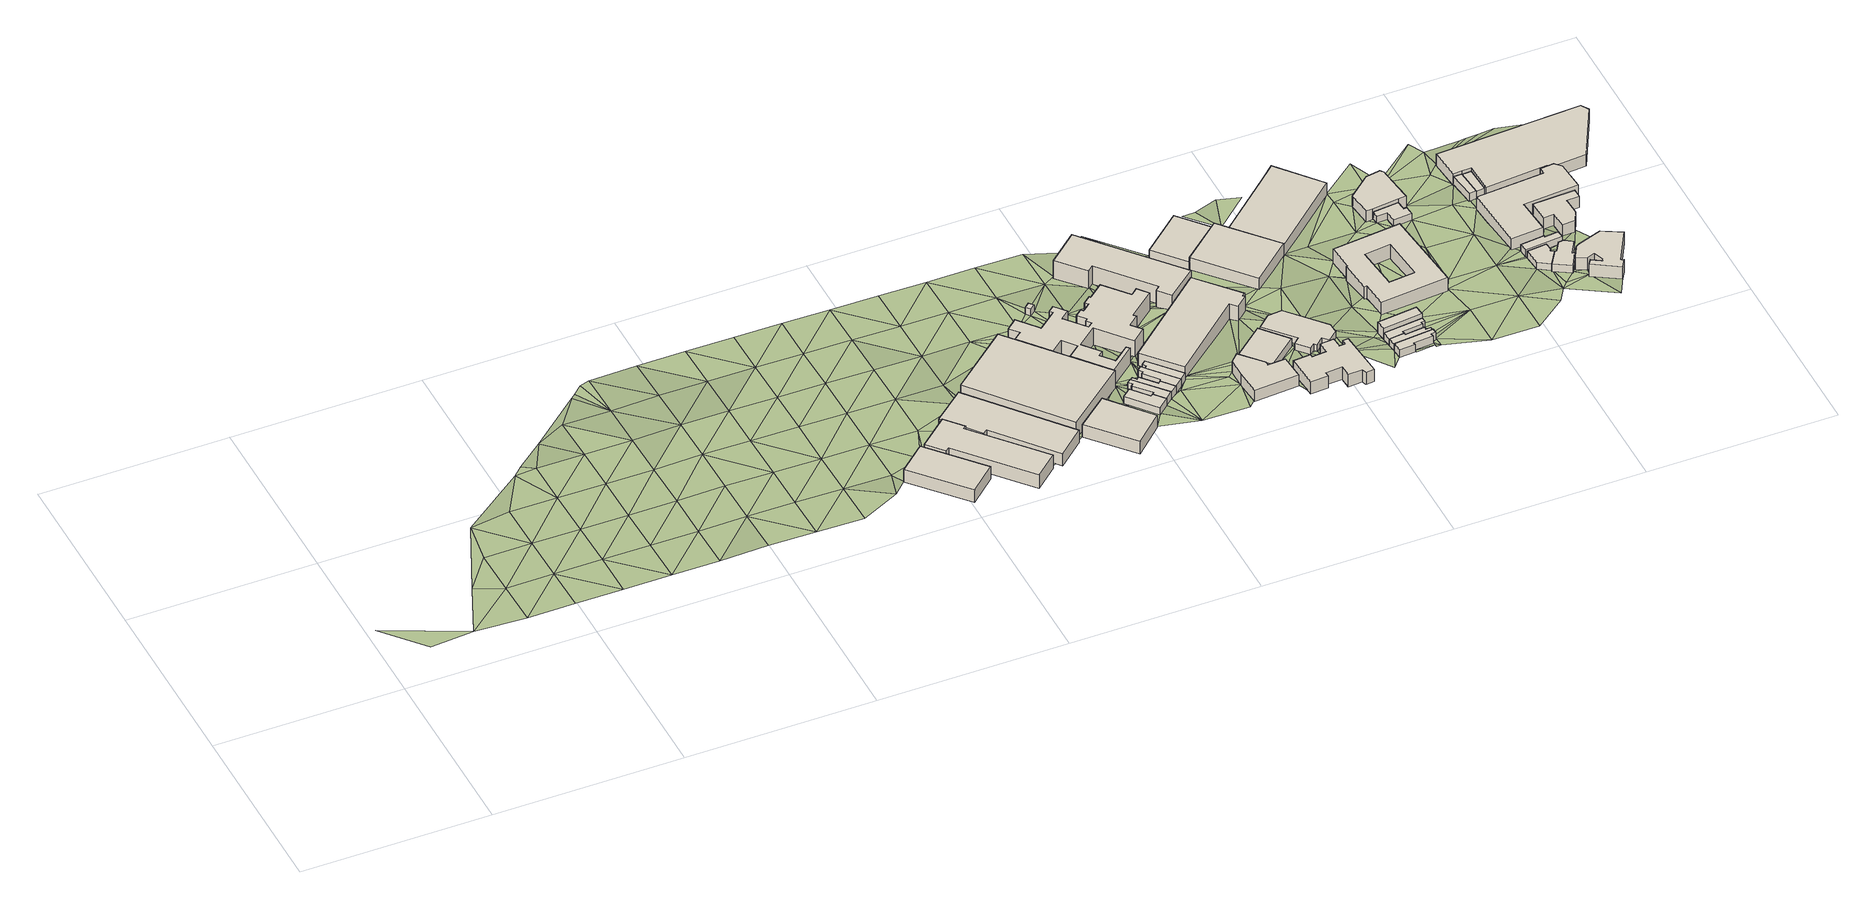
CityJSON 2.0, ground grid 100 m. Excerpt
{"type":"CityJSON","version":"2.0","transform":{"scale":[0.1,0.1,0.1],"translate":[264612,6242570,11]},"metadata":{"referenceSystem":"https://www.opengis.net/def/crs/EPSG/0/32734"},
"CityObjects":{
"building1":{"type":"Building","attributes":{"address":"55 Salt River Road Salt River 7925 Cape Town","building":"industrial","building:levels":"2","footprint":{"type":"Polygon"},"plus_code":"C8X6X8XW+XHW","ground_height":20.5,"building_height":6.9,"roof_height":27.4},"geometry":[{"type":"Solid","lod":"1","boundaries":[[[[0,1,2,3]],[[1,4,5,2]],[[4,6,7,5]],[[6,0,3,7]],[[3,2,5,7]],[[6,4,1,0]]]]}]},
"building2":{"type":"Building","attributes":{"address":"51 Salt River Road Salt River Cape Town","building":"industrial","building:levels":"2","footprint":{"type":"Polygon"},"plus_code":"C9XMX4XQ+X4R","ground_height":20.36,"building_height":6.9,"roof_height":27.26},"geometry":[{"type":"Solid","lod":"1","boundaries":[[[[8,9,10,11,12,13]],[[9,14,15,11,10]],[[14,16,17,15]],[[16,18,19,17]],[[18,20,21,19]],[[20,22,23,21]],[[22,24,25,23]],[[24,8,13,12,25]],[[12,11,15,17,19,21,23,25]],[[24,22,20,18,16,14,9,8]]]]}]},
"building3":{"type":"Building","attributes":{"address":"49 Salt River Road Salt River Cape Town","building":"industrial","building:levels":"2","footprint":{"type":"Polygon"},"plus_code":"CCX8X3XQ+XXV","ground_height":19.58,"building_height":6.9,"roof_height":26.48},"geometry":[{"type":"Solid","lod":"1","boundaries":[[[[8,24,26,13]],[[24,27,28,26]],[[27,29,30,28]],[[29,31,32,30]],[[31,33,34,32]],[[33,35,36,34]],[[35,37,38,36]],[[37,8,13,38]],[[13,26,28,30,32,34,36,38]],[[37,35,33,31,29,27,24,8]]]]}]},
"building4":{"type":"Building","attributes":{"address":"45 Salt River Road Salt River 7925 Cape Town","building":"yes","building:levels":"3","social_facility":"workshop","footprint":{"type":"Polygon"},"plus_code":"CFXFXRX4+XHX","ground_height":18.73,"building_height":9.7,"roof_height":28.43},"geometry":[{"type":"Solid","lod":"1","boundaries":[[[[39,40,41,42]],[[40,43,44,41]],[[43,45,46,44]],[[45,39,42,46]],[[42,41,44,46]],[[45,43,40,39]]]]}]},
"building5":{"type":"Building","attributes":{"address":"46 Hopkins Street Salt River Cape Town","building":"industrial","building:levels":"2","footprint":{"type":"Polygon"},"plus_code":"CGXMX7X9+XVR","ground_height":20.31,"building_height":6.9,"roof_height":27.21},"geometry":[{"type":"Solid","lod":"1","boundaries":[[[[47,48,49,50]],[[48,51,52,49]],[[51,53,54,52]],[[53,47,50,54]],[[50,49,52,54]],[[53,51,48,47]]]]}]},
"building6":{"type":"Building","attributes":{"address":"44 Hopkins Street Salt River Cape Town","building":"house","building:levels":"1","footprint":{"type":"Polygon"},"plus_code":"CHXPXMXG+X2R","ground_height":19.45,"building_height":4.1,"roof_height":23.55},"geometry":[{"type":"Solid","lod":"1","boundaries":[[[[55,56,57,58]],[[56,59,60,57]],[[59,61,62,60]],[[61,63,64,62]],[[63,65,66,64]],[[65,55,58,66]],[[58,57,60,62,64,66]],[[65,63,61,59,56,55]]]]}]},
"building7":{"type":"Building","attributes":{"building":"yes","building:levels":"1","footprint":{"type":"Polygon"},"plus_code":"CGXHXGX5+X9X","ground_height":16.65,"building_height":4.1,"roof_height":20.75},"geometry":[{"type":"Solid","lod":"1","boundaries":[[[[67,68,69,70]],[[68,71,72,69]],[[71,73,74,72]],[[73,67,70,74]],[[70,69,72,74]],[[73,71,68,67]]]]}]},
"building8":{"type":"Building","attributes":{"address":"42 Hopkins Street Salt River Cape Town","building":"house","building:levels":"1","footprint":{"type":"Polygon"},"plus_code":"CHXRXHX9+XGV","ground_height":19.45,"building_height":4.1,"roof_height":23.55},"geometry":[{"type":"Solid","lod":"1","boundaries":[[[[55,75,76,58]],[[75,77,78,79,76]],[[77,80,81,82,79,78]],[[80,83,84,82,81]],[[83,85,86,84]],[[85,87,88,86]],[[87,56,57,88]],[[56,55,58,57]],[[58,76,79,82,84,86,88,57]],[[56,87,85,83,80,77,75,55]]]]}]},
"building9":{"type":"Building","attributes":{"address":"40 Hopkins Street Salt River Cape Town","building":"house","building:levels":"1","footprint":{"type":"Polygon"},"plus_code":"CHXXXXXQ+X3V","ground_height":19.12,"building_height":4.1,"roof_height":23.22},"geometry":[{"type":"Solid","lod":"1","boundaries":[[[[89,90,91,78]],[[90,92,93,91]],[[92,94,95,93]],[[94,96,97,95]],[[96,98,99,97]],[[98,100,101,99]],[[100,102,103,101]],[[102,89,78,103]],[[78,91,93,95,97,99,101,103]],[[102,100,98,96,94,92,90,89]]]]}]},
"building10":{"type":"Building","attributes":{"address":"Salt River Road Salt River Cape Town","building":"civic","building:levels":"3","footprint":{"type":"Polygon"},"plus_code":"CJX2X6XW+XQW","ground_height":17.32,"building_height":9.7,"roof_height":27.02},"geometry":[{"type":"Solid","lod":"1","boundaries":[[[[104,105,106,107]],[[105,108,109,106]],[[108,110,111,109]],[[110,112,113,111]],[[112,114,115,113]],[[114,116,117,115]],[[116,118,119,117]],[[118,120,121,119]],[[120,122,123,121]],[[122,124,125,123]],[[124,126,127,125]],[[126,128,129,127]],[[128,130,131,129]],[[130,132,133,131]],[[132,134,135,133]],[[134,136,137,135]],[[136,138,139,137]],[[138,140,141,139]],[[140,142,143,141]],[[142,144,145,143]],[[144,146,147,145]],[[146,148,149,147]],[[148,150,151,149]],[[150,152,153,151]],[[152,154,155,153]],[[154,156,157,155]],[[156,158,159,157]],[[158,160,161,159]],[[160,162,163,161]],[[162,164,165,163]],[[164,166,167,165]],[[166,168,169,167]],[[168,170,171,169]],[[170,172,173,171]],[[172,174,175,173]],[[174,176,177,175]],[[176,178,179,177]],[[178,180,181,179]],[[180,182,183,181]],[[182,184,185,183]],[[184,186,187,185]],[[186,104,107,187]],[[107,106,109,111,113,115,117,119,121,123,125,127,129,131,133,135,137,139,141,143,145,147,149,151,153,155,157,159,161,163,165,167,169,171,173,175,177,179,181,183,185,187]],[[186,184,182,180,178,176,174,172,170,168,166,164,162,160,158,156,154,152,150,148,146,144,142,140,138,136,134,132,130,128,126,124,122,120,118,116,114,112,110,108,105,104]]]]}]},
"building11":{"type":"Building","attributes":{"address":"38 Hopkins Street Salt River Cape Town","building":"house","building:levels":"1","footprint":{"type":"Polygon"},"plus_code":"CJX6XFX8+X7X","ground_height":19.12,"building_height":4.1,"roof_height":23.22},"geometry":[{"type":"Solid","lod":"1","boundaries":[[[[188,189,190,93]],[[189,191,192,190]],[[191,193,194,192]],[[193,195,196,194]],[[195,197,198,196]],[[197,199,200,198]],[[199,201,202,200]],[[201,203,95,202]],[[203,188,93,95]],[[93,190,192,194,196,198,200,202,95]],[[203,201,199,197,195,193,191,189,188]]]]}]},
"building12":{"type":"Building","attributes":{"address":"36 Hopkins Street Salt River Cape Town","building":"house","building:levels":"1","footprint":{"type":"Polygon"},"plus_code":"CJXFX9XX+X9V","ground_height":19.12,"building_height":4.1,"roof_height":23.22},"geometry":[{"type":"Solid","lod":"1","boundaries":[[[[189,204,205,190]],[[204,206,207,205]],[[206,208,209,207]],[[208,210,211,209]],[[210,191,192,211]],[[191,189,190,192]],[[190,205,207,209,211,192]],[[191,210,208,206,204,189]]]]}]},
"building13":{"type":"Building","attributes":{"address":"Central Park 30 Hopkins Street Salt River Cape Town","building":"industrial","building:levels":"2","footprint":{"type":"Polygon"},"plus_code":"CMX9X6XJ+XRR","ground_height":17.87,"building_height":6.9,"roof_height":24.77},"geometry":[{"type":"Solid","lod":"1","boundaries":[[[[212,213,214,215]],[[213,216,217,214]],[[216,218,219,217]],[[218,220,221,219]],[[220,222,223,221]],[[222,224,225,223]],[[224,226,227,225]],[[226,212,215,227]],[[215,214,217,219,221,223,225,227]],[[226,224,222,220,218,216,213,212]]]]}]},
"building14":{"type":"Building","attributes":{"address":"39 Salt River Road Salt River Cape Town","building":"retail","building:levels":"3","footprint":{"type":"Polygon"},"plus_code":"CMXFXXXV+X6R","ground_height":15.57,"building_height":9.7,"roof_height":25.27},"geometry":[{"type":"Solid","lod":"1","boundaries":[[[[228,229,230,231]],[[229,232,233,230]],[[232,234,235,233]],[[234,236,237,235]],[[236,238,239,237]],[[238,240,241,239]],[[240,242,243,241]],[[242,228,231,243]],[[231,230,233,235,237,239,241,243]],[[242,240,238,236,234,232,229,228]]]]}]},
"building15":{"type":"Building","attributes":{"address":"7 Yew Street Salt River Cape Town","building":"commercial","building:levels":"2","footprint":{"type":"Polygon"},"plus_code":"CPXHXWXW+XJX","ground_height":18.15,"building_height":6.9,"roof_height":25.05},"geometry":[{"type":"Solid","lod":"1","boundaries":[[[[244,245,246,247]],[[245,248,249,246]],[[248,250,251,249]],[[250,252,253,251]],[[252,254,255,253]],[[254,256,257,255]],[[256,258,259,257]],[[258,244,247,259]],[[247,246,249,251,253,255,257,259]],[[258,256,254,252,250,248,245,244]]]]}]},
"building16":{"type":"Building","attributes":{"address":"5 Hopkins Street Salt River Cape Town","building":"industrial","building:levels":"1","footprint":{"type":"Polygon"},"plus_code":"CQX2X6XG+X2W","ground_height":18.15,"building_height":4.1,"roof_height":22.25},"geometry":[{"type":"Solid","lod":"1","boundaries":[[[[260,261,262,263]],[[261,264,265,262]],[[264,266,267,265]],[[266,260,263,267]],[[263,262,265,267]],[[266,264,261,260]]]]}]},
"building17":{"type":"Building","attributes":{"address":"4 Shannon Street Salt River Cape Town","building":"yes","building:levels":"2","footprint":{"type":"Polygon"},"plus_code":"CRX4XHXV+X8X","ground_height":18.07,"building_height":6.9,"roof_height":24.97},"geometry":[{"type":"Solid","lod":"1","boundaries":[[[[268,269,270,271]],[[269,272,273,270]],[[272,274,275,273]],[[274,276,277,275]],[[276,278,279,277]],[[278,280,281,279]],[[280,282,283,281]],[[282,284,285,283]],[[284,286,287,285]],[[286,288,289,287]],[[288,290,291,289]],[[290,292,293,291]],[[292,294,295,293]],[[294,296,297,295]],[[296,298,299,297]],[[298,300,301,299]],[[300,302,303,301]],[[302,268,271,303]],[[271,270,273,275,277,279,281,283,285,287,289,291,293,295,297,299,301,303]],[[302,300,298,296,294,292,290,288,286,284,282,280,278,276,274,272,269,268]]]]}]},
"building18":{"type":"Building","attributes":{"address":"3 Hopkins Street Salt River Cape Town","building":"industrial","building:levels":"1","footprint":{"type":"Polygon"},"plus_code":"CRX2X3XM+X6V","ground_height":16.74,"building_height":4.1,"roof_height":20.84},"geometry":[{"type":"Solid","lod":"1","boundaries":[[[[304,305,306,307]],[[305,308,309,306]],[[308,310,311,309]],[[310,312,313,311]],[[312,314,315,313]],[[314,316,317,315]],[[316,318,319,317]],[[318,320,321,319]],[[320,322,323,321]],[[322,324,325,323]],[[324,326,327,325]],[[326,304,307,327]],[[307,306,309,311,313,315,317,319,321,323,325,327]],[[326,324,322,320,318,316,314,312,310,308,305,304]]]]}]},
"building19":{"type":"Building","attributes":{"building":"industrial","building:levels":"1","footprint":{"type":"Polygon"},"plus_code":"CPXWX6X7+X3R","ground_height":14.37,"building_height":4.1,"roof_height":18.47},"geometry":[{"type":"Solid","lod":"1","boundaries":[[[[328,329,330,331,332]],[[329,333,334,331,330]],[[333,335,336,337,334]],[[335,328,332,337,336]],[[332,331,334,337]],[[335,333,329,328]]]]}]},
"building20":{"type":"Building","attributes":{"address":"10 Hopkins Street Salt River Cape Town","building":"industrial","building:levels":"2","footprint":{"type":"Polygon"},"plus_code":"CQXRXXXP+XQV","ground_height":14.46,"building_height":6.9,"roof_height":21.36},"geometry":[{"type":"Solid","lod":"1","boundaries":[[[[338,339,330,331,340,341,334]],[[339,342,343,340,331,330]],[[342,344,345,346,343]],[[344,347,348,349,346,345]],[[347,338,334,341,349,348]],[[341,340,343,346,349]],[[347,344,342,339,338]]]]}]},
"building21":{"type":"Building","attributes":{"address":"7 Shannon Street Salt River Cape Town","building":"house","building:levels":"1","footprint":{"type":"Polygon"},"plus_code":"C2X9X2X8+XFW","ground_height":16.55,"building_height":4.1,"roof_height":20.65},"geometry":[{"type":"Solid","lod":"1","boundaries":[[[[350,351,352,353]],[[351,354,355,352]],[[354,356,357,355]],[[356,358,359,357]],[[358,360,361,359]],[[360,362,363,364,361]],[[362,365,366,367,364,363]],[[365,350,353,367,366]],[[353,352,355,357,359,361,364,367]],[[365,362,360,358,356,354,351,350]]]]}]},
"building22":{"type":"Building","attributes":{"address":"5 Shannon Street Salt River Cape Town","building":"house","building:levels":"1","footprint":{"type":"Polygon"},"plus_code":"C2X9XQXW+XPV","ground_height":15.9,"building_height":4.1,"roof_height":20},"geometry":[{"type":"Solid","lod":"1","boundaries":[[[[365,362,363,366]],[[362,368,369,363]],[[368,370,371,369]],[[370,372,373,371]],[[372,374,375,373]],[[374,376,377,375]],[[376,378,379,377]],[[378,365,366,379]],[[366,363,369,371,373,375,377,379]],[[378,376,374,372,370,368,362,365]]]]}]},
"building23":{"type":"Building","attributes":{"address":"3 Shannon Street Salt River Cape Town","building":"house","building:levels":"1","footprint":{"type":"Polygon"},"plus_code":"C2X8X4XX+XMV","ground_height":15.9,"building_height":4.1,"roof_height":20},"geometry":[{"type":"Solid","lod":"1","boundaries":[[[[378,376,377,379]],[[376,380,381,377]],[[380,382,383,381]],[[382,384,385,383]],[[384,386,387,385]],[[386,388,389,387]],[[388,390,391,389]],[[390,378,379,391]],[[379,377,381,383,385,387,389,391]],[[390,388,386,384,382,380,376,378]]]]}]},
"building24":{"type":"Building","attributes":{"address":"1 Shannon Street Salt River Cape Town","building":"residential","building:levels":"2","rooms":"6","residential":"student","footprint":{"type":"Polygon"},"plus_code":"C2X8XJX5+X3V","ground_height":15.9,"building_height":6.9,"roof_height":22.8},"geometry":[{"type":"Solid","lod":"1","boundaries":[[[[388,392,393,394,395,389]],[[392,396,397,394,393]],[[396,390,398,397]],[[390,388,389,395,398]],[[395,394,397,398]],[[390,396,392,388]]]]}]},
"building25":{"type":"Building","attributes":{"address":"10A Hopkins Street Salt River Cape Town","building":"industrial","building:levels":"2","footprint":{"type":"Polygon"},"plus_code":"CVXCXWXG+X2V","ground_height":13.17,"building_height":6.9,"roof_height":20.07},"geometry":[{"type":"Solid","lod":"1","boundaries":[[[[399,400,401,402,403,404,405]],[[400,406,407,403,402,401]],[[406,408,409,410,407]],[[408,411,345,410,409]],[[411,399,405,404,345]],[[404,403,407,410,345]],[[411,408,406,400,399]]]]}]},
"building26":{"type":"Building","attributes":{"address":"20 Durham Avenue Salt River Cape Town","building":"school","building:levels":"2","footprint":{"type":"Polygon"},"plus_code":"C2X7XVXV+X2R","ground_height":15.39,"building_height":6.9,"roof_height":22.29},"geometry":[{"type":"Solid","lod":"1","boundaries":[[[[412,413,414,415]],[[413,416,417,414]],[[416,418,419,417]],[[418,420,421,419]],[[420,422,423,421]],[[422,424,425,423]],[[424,426,427,425]],[[426,412,415,427]],[[428,429,430,431]],[[429,432,433,430]],[[432,434,435,433]],[[434,428,431,435]],[[415,414,417,419,421,423,425,427],[431,430,433,435]],[[426,424,422,420,418,416,413,412],[434,432,429,428]]]]}]},
"building27":{"type":"Building","attributes":{"address":"16 Durham Avenue Salt River Cape Town","building":"commercial","building:levels":"1","footprint":{"type":"Polygon"},"plus_code":"C4X2X8XP+XGV","ground_height":13.5,"building_height":4.1,"roof_height":17.6},"geometry":[{"type":"Solid","lod":"1","boundaries":[[[[436,437,438,439]],[[437,440,441,438]],[[440,442,443,441]],[[442,444,445,443]],[[444,446,447,445]],[[446,448,449,447]],[[448,450,451,449]],[[450,436,439,451]],[[439,438,441,443,445,447,449,451]],[[450,448,446,444,442,440,437,436]]]]}]},
"building28":{"type":"Building","attributes":{"address":"12 Hopkins Street Salt River Cape Town","building":"commercial","building:levels":"2","footprint":{"type":"Polygon"},"plus_code":"C3XQXMXG+XXX","ground_height":12.75,"building_height":6.9,"roof_height":19.65},"geometry":[{"type":"Solid","lod":"1","boundaries":[[[[452,453,439,454,455,438]],[[453,456,457,454,439]],[[456,458,459,457]],[[458,460,461,459]],[[460,462,463,461]],[[462,464,465,463]],[[464,466,467,465]],[[466,452,438,455,467]],[[455,454,457,459,461,463,465,467]],[[466,464,462,460,458,456,453,452]]]]}]},
"building29":{"type":"Building","attributes":{"address":"33 Durham Avenue Salt River Cape Town","building":"house","building:levels":"1","footprint":{"type":"Polygon"},"plus_code":"C6XCXXX4+X2W","ground_height":14.65,"building_height":4.1,"roof_height":18.75},"geometry":[{"type":"Solid","lod":"1","boundaries":[[[[468,469,470,471]],[[469,472,473,470]],[[472,474,475,473]],[[474,476,477,475]],[[476,478,479,477]],[[478,480,481,479]],[[480,468,471,481]],[[471,470,473,475,477,479,481]],[[480,478,476,474,472,469,468]]]]}]},
"building30":{"type":"Building","attributes":{"address":"31 Durham Avenue Salt River Cape Town","building":"house","building:levels":"1","footprint":{"type":"Polygon"},"plus_code":"C6XJXJX6+XRX","ground_height":14.65,"building_height":4.1,"roof_height":18.75},"geometry":[{"type":"Solid","lod":"1","boundaries":[[[[482,483,484,485]],[[483,486,487,484]],[[486,488,489,487]],[[488,490,491,489]],[[490,492,493,491]],[[492,482,485,493]],[[485,484,487,489,491,493]],[[492,490,488,486,483,482]]]]}]},
"building31":{"type":"Building","attributes":{"address":"25 Durham Avenue Salt River Cape Town","building":"retail","building:levels":"1","footprint":{"type":"Polygon"},"plus_code":"C5XVXFX3+XMR","ground_height":13.07,"building_height":4.1,"roof_height":17.17},"geometry":[{"type":"Solid","lod":"1","boundaries":[[[[494,495,496,497,498]],[[495,499,500,497,496]],[[499,501,502,503,500]],[[501,494,498,503,502]],[[498,497,500,503]],[[501,499,495,494]]]]}]},
"building32":{"type":"Building","attributes":{"address":"5 Dryden Street Salt River Cape Town","building":"house","building:levels":"1","footprint":{"type":"Polygon"},"plus_code":"C6XWXMX8+XMW","ground_height":14.65,"building_height":4.1,"roof_height":18.75},"geometry":[{"type":"Solid","lod":"1","boundaries":[[[[504,505,471,470]],[[505,506,507,471]],[[506,508,509,507]],[[508,510,511,509]],[[510,512,513,511]],[[512,514,515,513]],[[514,516,517,515]],[[516,518,519,517]],[[518,504,470,519]],[[470,471,507,509,511,513,515,517,519]],[[518,516,514,512,510,508,506,505,504]]]]}]},
"building33":{"type":"Building","attributes":{"address":"25A Durham Avenue Salt River Cape Town","building":"retail","building:levels":"1","footprint":{"type":"Polygon"},"plus_code":"C6X3XVXP+XQV","ground_height":12.85,"building_height":4.1,"roof_height":16.95},"geometry":[{"type":"Solid","lod":"1","boundaries":[[[[520,521,522,502]],[[521,523,524,522]],[[523,525,526,524]],[[525,520,502,526]],[[502,522,524,526]],[[525,523,521,520]]]]}]},
"building34":{"type":"Building","attributes":{"address":"54 Addison Road Salt River Cape Town","building":"mosque","building:levels":"2","footprint":{"type":"Polygon"},"plus_code":"C7XVX9X9+X2W","ground_height":14.88,"building_height":6.9,"roof_height":21.78},"geometry":[{"type":"Solid","lod":"1","boundaries":[[[[527,528,529,530]],[[528,531,532,529]],[[531,533,534,532]],[[533,535,536,534]],[[535,537,538,536]],[[537,539,540,538]],[[539,541,542,540]],[[541,543,544,542]],[[543,545,546,544]],[[545,547,548,546]],[[547,549,550,548]],[[549,551,552,550]],[[551,553,554,552]],[[553,527,530,554]],[[530,529,532,534,536,538,540,542,544,546,548,550,552,554]],[[553,551,549,547,545,543,541,539,537,535,533,531,528,527]]]]}]},
"building35":{"type":"Building","attributes":{"address":"27 Durham Avenue Salt River 7925 Cape Town","building":"retail","building:levels":"2","footprint":{"type":"Polygon"},"plus_code":"C6XMXRX5+XHR","ground_height":13.53,"building_height":6.9,"roof_height":20.43},"geometry":[{"type":"Solid","lod":"1","boundaries":[[[[555,556,557,558]],[[556,559,560,557]],[[559,561,562,560]],[[561,563,564,562]],[[563,565,566,564]],[[565,567,568,566]],[[567,569,570,568]],[[569,571,572,570]],[[571,555,558,572]],[[558,557,560,562,564,566,568,570,572]],[[571,569,567,565,563,561,559,556,555]]]]}]},
"building36":{"type":"Building","attributes":{"building":"warehouse","building:levels":"2","footprint":{"type":"Polygon"},"plus_code":"C7X9X8XW+XRV","ground_height":13.22,"building_height":6.9,"roof_height":20.12},"geometry":[{"type":"Solid","lod":"1","boundaries":[[[[573,574,575,576]],[[574,577,578,575]],[[577,579,580,578]],[[579,581,582,580]],[[581,583,584,582]],[[583,585,586,584]],[[585,587,588,586]],[[587,589,590,588]],[[589,573,576,590]],[[576,575,578,580,582,584,586,588,590]],[[589,587,585,583,581,579,577,574,573]]]]}]},
"building37":{"type":"Building","attributes":{"address":"21 Homer Street Salt River Cape Town","building":"commercial","building:levels":"2","footprint":{"type":"Polygon"},"plus_code":"C7XHX6X7+XCX","ground_height":11.97,"building_height":6.9,"roof_height":18.87},"geometry":[{"type":"Solid","lod":"1","boundaries":[[[[591,592,502,503,593,594,498]],[[592,595,526,596,593,503,502]],[[595,597,524,598,596,526]],[[597,599,600,598,524]],[[599,601,602,600]],[[601,603,604,602]],[[603,605,606,604]],[[605,607,608,606]],[[607,609,610,608]],[[609,611,612,610]],[[611,591,498,594,612]],[[594,593,596,598,600,602,604,606,608,610,612]],[[611,609,607,605,603,601,599,597,595,592,591]]]]}]},
"terrain1":{"type":"TINRelief","geometry":[{"type":"CompositeSurface","lod":"1","boundaries":[[[613,614,615]],[[616,613,617]],[[617,613,618]],[[617,619,616]],[[616,619,620]],[[618,621,617]],[[618,622,621]],[[617,623,619]],[[617,621,623]],[[619,623,620]],[[622,624,621]],[[620,623,625]],[[623,621,626]],[[624,627,621]],[[620,625,628]],[[621,627,626]],[[623,629,625]],[[623,626,629]],[[630,627,624]],[[628,625,629]],[[626,627,631]],[[632,627,630]],[[629,633,628]],[[628,633,634]],[[627,632,631]],[[629,626,635]],[[633,636,634]],[[626,631,635]],[[637,633,629]],[[632,630,638]],[[637,629,635]],[[633,637,636]],[[630,639,638]],[[640,631,632]],[[632,638,640]],[[631,641,635]],[[636,637,642]],[[631,640,641]],[[637,635,643]],[[636,642,644]],[[645,638,639]],[[637,643,642]],[[643,635,641]],[[639,646,645]],[[647,640,638]],[[638,645,647]],[[642,648,644]],[[643,648,642]],[[641,640,649]],[[644,648,650]],[[640,647,649]],[[645,646,651]],[[652,643,641]],[[650,648,653]],[[648,654,653]],[[643,652,648]],[[652,641,649]],[[647,645,655]],[[651,656,645]],[[648,657,654]],[[649,647,655]],[[645,656,655]],[[648,652,657]],[[657,658,654]],[[659,652,649]],[[655,660,649]],[[656,651,661]],[[659,649,660]],[[662,657,652]],[[651,663,661]],[[656,664,655]],[[658,657,662]],[[652,659,662]],[[664,660,655]],[[656,661,664]],[[662,665,658]],[[663,666,661]],[[659,660,667]],[[668,660,664]],[[667,660,668]],[[662,659,669]],[[664,661,670]],[[666,671,661]],[[669,665,662]],[[667,669,659]],[[661,671,670]],[[668,664,672]],[[671,666,673]],[[674,665,669]],[[664,670,672]],[[667,668,675]],[[673,6,671]],[[670,671,6]],[[675,668,672]],[[676,669,667]],[[676,667,675]],[[674,669,677]],[[678,670,6]],[[679,672,670]],[[680,6,681]],[[669,676,677]],[[678,6,680]],[[670,678,679]],[[682,681,6]],[[683,675,672]],[[682,684,681]],[[37,678,680]],[[37,680,8]],[[683,672,679]],[[685,676,675]],[[685,675,683]],[[686,677,676]],[[35,678,37]],[[679,678,35]],[[687,688,689]],[[687,690,688]],[[676,685,686]],[[688,690,691]],[[690,687,692]],[[693,683,679]],[[35,694,679]],[[690,695,691]],[[683,693,685]],[[679,694,693]],[[692,695,690]],[[691,695,696]],[[697,694,35]],[[685,698,686]],[[693,698,685]],[[697,35,699]],[[698,700,686]],[[45,694,697]],[[694,701,693]],[[35,702,699]],[[693,703,698]],[[702,47,699]],[[694,45,701]],[[693,701,703]],[[700,698,704]],[[699,47,53]],[[698,703,704]],[[45,705,701]],[[706,705,45]],[[703,701,707]],[[705,708,701]],[[709,706,45]],[[699,53,710]],[[705,706,711]],[[707,701,708]],[[709,45,710]],[[703,712,704]],[[53,713,714]],[[703,707,712]],[[709,715,716]],[[710,53,714]],[[707,708,717]],[[709,710,715]],[[715,718,716]],[[719,714,713]],[[710,720,715]],[[714,721,710]],[[707,717,722]],[[712,723,704]],[[707,68,712]],[[724,710,721]],[[71,68,707]],[[721,725,724]],[[71,707,722]],[[725,721,726]],[[710,724,727]],[[722,717,728]],[[720,710,102]],[[725,729,724]],[[719,713,730]],[[727,102,710]],[[726,731,725]],[[67,712,68]],[[732,733,734]],[[731,735,725]],[[102,736,720]],[[737,71,722]],[[738,739,734]],[[71,737,73]],[[102,740,741]],[[55,719,730]],[[742,734,733]],[[736,102,741]],[[720,736,743]],[[744,745,746]],[[747,736,741]],[[748,745,749]],[[712,67,750]],[[748,746,745]],[[738,734,742]],[[55,730,75]],[[723,712,750]],[[751,73,737]],[[741,752,747]],[[736,747,197]],[[752,741,753]],[[737,744,751]],[[67,73,750]],[[748,749,754]],[[746,748,755]],[[756,744,746]],[[753,757,752]],[[736,193,743]],[[75,730,758]],[[193,191,210]],[[193,208,743]],[[210,208,193]],[[742,759,738]],[[73,751,750]],[[744,756,760]],[[758,761,75]],[[743,208,762]],[[760,751,744]],[[206,762,208]],[[742,743,759]],[[762,759,743]],[[763,764,756]],[[758,765,761]],[[756,764,760]],[[766,723,750]],[[751,760,767]],[[762,206,768]],[[758,769,765]],[[759,762,770]],[[769,768,206]],[[758,730,771]],[[767,152,751]],[[750,751,772]],[[767,773,152]],[[774,766,750]],[[758,775,769]],[[776,770,777]],[[152,772,751]],[[771,730,778]],[[774,750,772]],[[775,768,769]],[[779,777,780]],[[770,762,781]],[[775,758,771]],[[242,766,774]],[[772,152,782]],[[783,779,780]],[[152,150,782]],[[775,784,768]],[[777,770,781]],[[771,778,785]],[[786,772,782]],[[777,781,780]],[[784,787,768]],[[782,150,148]],[[771,784,775]],[[787,788,768]],[[783,780,781]],[[786,782,789]],[[148,789,782]],[[224,781,762]],[[783,790,148]],[[148,790,789]],[[768,788,791]],[[783,781,790]],[[787,258,788]],[[258,792,788]],[[792,258,256]],[[793,794,242]],[[256,254,792]],[[795,793,242]],[[796,797,798]],[[797,796,254]],[[799,788,260]],[[788,800,791]],[[799,800,788]],[[224,795,781]],[[793,801,794]],[[254,802,792]],[[302,254,796]],[[795,801,793]],[[792,802,803]],[[799,260,804]],[[254,302,802]],[[224,805,795]],[[260,803,804]],[[800,799,806]],[[801,795,807]],[[799,804,806]],[[224,808,805]],[[300,298,302]],[[803,809,804]],[[806,810,800]],[[802,302,811]],[[803,802,809]],[[808,812,810]],[[811,302,296]],[[298,296,302]],[[805,813,795]],[[807,795,813]],[[324,808,810]],[[811,296,814]],[[810,806,324]],[[811,814,815]],[[813,805,808]],[[296,816,814]],[[816,296,294]],[[816,817,814]],[[816,818,817]],[[818,816,294]],[[808,324,819]],[[292,288,294]],[[292,290,288]],[[294,286,818]],[[813,808,819]],[[294,288,286]],[[820,821,324]],[[818,286,822]],[[324,821,819]],[[286,823,822]],[[822,823,820]],[[820,824,821]],[[825,826,286]],[[827,813,819]],[[286,828,823]],[[826,828,286]],[[819,821,829]],[[830,831,832]],[[823,833,820]],[[826,825,834]],[[820,833,824]],[[835,347,827]],[[824,829,821]],[[823,828,836]],[[823,836,833]],[[830,837,831]],[[819,829,827]],[[347,835,838]],[[839,824,833]],[[837,830,840]],[[841,842,843]],[[844,841,845]],[[824,839,846]],[[374,372,376]],[[376,372,380]],[[829,824,847]],[[824,846,847]],[[839,833,392]],[[841,843,845]],[[827,829,848]],[[849,846,839]],[[380,372,382]],[[850,827,848]],[[829,847,851]],[[835,406,838]],[[843,852,853]],[[845,843,853]],[[829,851,848]],[[854,855,845]],[[853,854,845]],[[370,368,372]],[[372,368,382]],[[384,382,386]],[[386,382,368]],[[856,388,386]],[[856,392,388]],[[854,853,857]],[[850,858,827]],[[859,839,392]],[[850,848,860]],[[362,854,861]],[[861,368,362]],[[861,386,368]],[[856,386,861]],[[392,856,861]],[[862,863,864]],[[862,865,863]],[[861,854,857]],[[863,866,864]],[[867,850,860]],[[859,392,861]],[[865,866,863]],[[860,848,426]],[[867,858,850]],[[860,868,867]],[[868,860,869]],[[869,860,870]],[[861,857,871]],[[860,426,870]],[[872,859,873]],[[859,861,871]],[[874,869,870]],[[426,859,872]],[[875,871,857]],[[858,867,462]],[[870,426,444]],[[868,462,867]],[[870,444,442]],[[859,876,873]],[[446,444,426]],[[872,446,426]],[[876,859,871]],[[877,858,462]],[[872,873,878]],[[436,450,448]],[[873,876,878]],[[446,872,878]],[[448,446,879]],[[448,879,436]],[[880,871,875]],[[462,460,877]],[[879,446,881]],[[876,871,480]],[[871,880,882]],[[878,881,446]],[[480,871,882]],[[458,879,883]],[[884,878,876]],[[876,480,478]],[[492,884,876]],[[876,478,482]],[[885,460,458]],[[492,876,482]],[[881,494,879]],[[884,886,878]],[[881,878,886]],[[882,887,480]],[[879,494,883]],[[888,887,882]],[[883,889,458]],[[476,482,478]],[[888,882,890]],[[881,886,891]],[[887,888,892]],[[884,492,893]],[[889,885,458]],[[891,494,881]],[[890,892,888]],[[891,886,894]],[[895,890,882]],[[474,472,469]],[[482,476,483]],[[492,490,893]],[[474,469,896]],[[897,883,494]],[[894,886,898]],[[476,474,899]],[[896,899,474]],[[897,889,883]],[[900,892,901]],[[900,902,892]],[[901,892,890]],[[898,903,894]],[[899,483,476]],[[904,902,900]],[[905,901,890]],[[490,488,486]],[[906,902,904]],[[893,490,486]],[[901,905,907]],[[906,904,539]],[[899,908,483]],[[909,890,895]],[[910,893,911]],[[906,539,512]],[[905,912,913]],[[905,913,907]],[[908,512,483]],[[486,914,893]],[[914,911,893]],[[897,915,889]],[[914,486,483]],[[916,910,911]],[[898,886,571]],[[911,914,574]],[[483,512,917]],[[483,917,914]],[[512,539,537]],[[915,897,918]],[[917,512,919]],[[919,512,537]],[[916,920,910]],[[921,918,897]],[[571,569,898]],[[569,922,898]],[[897,923,921]],[[923,897,609]]]}]}
},
"vertices":[
[2732,300,86],[2975,25,86],[2975,25,164],[2732,300,164],[3115,148,86],[3115,148,164],[2872,423,86],[2872,423,164],
[3049,558,79],[2895,426,79],[2895,426,155],[2895,426,163],[3049,558,163],[3049,558,155],[2971,339,79],[2971,339,163],[2990,355,79],[2990,355,163],[3298,0,79],[3298,0,163],[3419,105,79],[3419,105,163],[3114,455,79],[3114,455,163],[3128,467,79],[3128,467,163],
[3128,467,155],[3189,391,79],[3189,391,155],[3211,409,79],[3211,409,155],[3468,102,79],[3468,102,155],[3609,225,79],[3609,225,155],[3203,712,79],[3203,712,155],[3036,573,79],[3036,573,155],
[3225,736,59],[3611,261,59],[3611,261,174],[3225,736,174],[3934,528,59],[3934,528,174],[3538,998,59],[3538,998,174],
[3636,248,86],[3834,23,86],[3834,23,162],[3636,248,162],[3988,163,86],[3988,163,162],[3800,384,86],[3800,384,162],
[4096,293,81],[4048,350,81],[4048,350,126],[4096,293,126],[4036,342,81],[4036,342,126],[3962,430,81],[3962,430,126],[3916,391,81],[3916,391,126],[4040,244,81],[4040,244,126],
[3799,1223,56],[3771,1200,56],[3771,1200,98],[3799,1223,98],[3791,1177,56],[3791,1177,98],[3819,1200,56],[3819,1200,98],
[4135,329,81],[4135,329,126],[3996,491,81],[3996,491,122],[3996,491,126],[3975,475,81],[3975,475,122],[3975,475,126],[3992,455,81],[3992,455,126],[3981,445,81],[3981,445,126],[4056,357,81],[4056,357,126],
[3996,491,76],[4135,329,76],[4135,329,122],[4175,362,76],[4175,362,122],[4122,426,76],[4122,426,122],[4108,415,76],[4108,415,122],[4040,494,76],[4040,494,122],[4028,484,76],[4028,484,122],[4011,504,76],[4011,504,122],
[3661,1074,50],[3604,1026,50],[3604,1026,160],[3661,1074,160],[3644,979,50],[3644,979,160],[3604,947,50],[3604,947,160],[3732,793,50],[3732,793,160],[3797,846,50],[3797,846,160],[3853,778,50],[3853,778,160],[3790,726,50],[3790,726,160],[3938,549,50],[3938,549,160],[4073,660,50],[4073,660,160],[4058,677,50],[4058,677,160],[3974,607,50],[3974,607,160],[3917,674,50],[3917,674,160],[3942,695,50],[3942,695,160],[3870,781,50],[3870,781,160],[3974,867,50],[3974,867,160],[4113,700,50],[4113,700,160],[4186,761,50],[4186,761,160],[4141,814,50],[4141,814,160],[4197,860,50],[4197,860,160],[4185,873,50],[4185,873,160],[4322,987,50],[4322,987,160],[4277,1041,50],[4277,1041,160],[4241,1011,50],[4241,1011,160],[4133,1138,50],[4133,1138,160],[4056,1074,50],[4056,1074,160],[4050,1081,50],[4050,1081,160],[4011,1049,50],[4011,1049,160],[4025,1032,50],[4025,1032,160],[3985,999,50],[3985,999,160],[3974,1011,50],[3974,1011,160],[3938,980,50],[3938,980,160],[3974,938,50],[3974,938,160],[3962,928,50],[3962,928,160],[3982,903,50],[3982,903,160],[3958,883,50],[3958,883,160],[3869,989,50],[3869,989,160],[3915,1028,50],[3915,1028,160],[3865,1088,50],[3865,1088,160],[3834,1062,50],[3834,1062,160],[3847,1047,50],[3847,1047,160],[3750,967,50],[3750,967,160],
[4175,362,74],[4218,399,74],[4218,399,122],[4095,542,74],[4095,542,122],[4081,560,74],[4081,560,122],[4058,541,74],[4058,541,122],[4075,520,74],[4075,520,122],[4064,511,74],[4064,511,122],[4127,435,74],[4127,435,122],[4122,426,74],
[4253,430,74],[4253,430,122],[4116,589,74],[4116,589,122],[4094,570,74],[4094,570,122],[4108,553,74],[4108,553,122],
[4264,453,46],[4642,780,46],[4642,780,138],[4264,453,138],[4672,746,46],[4672,746,138],[4734,799,46],[4734,799,138],[4726,809,46],[4726,809,138],[4741,822,46],[4741,822,138],[4557,1032,46],[4557,1032,138],[4102,637,46],[4102,637,138],
[4012,1406,31],[4133,1270,31],[4133,1270,143],[4012,1406,143],[4163,1295,31],[4163,1295,143],[4388,1029,31],[4388,1029,143],[4365,1009,31],[4365,1009,143],[4419,943,31],[4419,943,143],[4577,1071,31],[4577,1071,143],[4170,1542,31],[4170,1542,143],
[4524,437,71],[4481,395,71],[4481,395,140],[4524,437,140],[4480,295,71],[4480,295,140],[4492,160,71],[4492,160,140],[4728,174,71],[4728,174,140],[4719,308,71],[4719,308,140],[4626,303,71],[4626,303,140],[4625,326,71],[4625,326,140],
[4704,594,63],[4545,460,63],[4545,460,112],[4704,594,112],[4661,324,63],[4661,324,112],[4820,458,63],[4820,458,112],
[4747,280,64],[4759,106,64],[4759,106,140],[4747,280,140],[4852,112,64],[4852,112,140],[4851,136,64],[4851,136,140],[4938,142,64],[4938,142,140],[4943,80,64],[4943,80,140],[5017,85,64],[5017,85,140],[5026,60,64],[5026,60,140],[5071,64,64],[5071,64,140],[5050,319,64],[5050,319,140],[5020,317,64],[5020,317,140],[5021,290,64],[5021,290,140],[4991,288,64],[4991,288,140],[4987,344,64],[4987,344,140],[4913,339,64],[4913,339,140],[4918,276,64],[4918,276,140],[4840,270,64],[4840,270,140],[4839,287,64],[4839,287,140],
[4725,611,57],[4857,465,57],[4857,465,98],[4725,611,98],[4825,436,57],[4825,436,98],[4881,374,57],[4881,374,98],[4905,395,57],[4905,395,98],[4918,381,57],[4918,381,98],[4959,418,57],[4959,418,98],[4986,388,57],[4986,388,98],[5038,433,57],[5038,433,98],[5035,490,57],[5035,490,98],[4869,679,57],[4869,679,98],[4793,672,57],[4793,672,98],
[4489,1360,25],[4626,1201,25],[4626,1201,66],[4626,1201,75],[4489,1360,75],[4836,1381,25],[4836,1381,75],[4698,1540,25],[4698,1540,66],[4698,1540,75],
[4836,1381,27],[4626,1201,27],[4626,1201,104],[4836,1381,104],[4863,925,27],[4863,925,104],[5075,1110,27],[5075,1110,91],[5075,1110,104],[4877,1333,27],[4877,1333,66],[4877,1333,104],
[5259,187,49],[5342,196,49],[5342,196,96],[5259,187,96],[5341,206,49],[5341,206,96],[5445,216,49],[5445,216,96],[5443,232,49],[5443,232,96],[5467,235,49],[5467,235,96],[5465,261,49],[5465,261,90],[5465,261,96],[5255,241,49],[5255,241,90],[5255,241,96],
[5463,284,49],[5463,284,90],[5437,282,49],[5437,282,90],[5436,297,49],[5436,297,90],[5333,287,49],[5333,287,90],[5332,297,49],[5332,297,90],[5250,289,49],[5250,289,90],
[5331,310,49],[5331,310,90],[5438,320,49],[5438,320,90],[5437,335,49],[5437,335,90],[5457,337,49],[5457,337,90],[5454,361,49],[5454,361,90],[5244,339,49],[5244,339,90],
[5448,415,49],[5448,415,90],[5448,415,118],[5454,361,118],[5238,393,49],[5238,393,118],[5244,339,118],
[5448,1438,14],[5260,1660,14],[5260,1660,54],[5260,1660,75],[5260,1660,91],[5448,1438,91],[5448,1438,75],[5184,1592,14],[5184,1592,91],[4890,1334,14],[4890,1334,54],[4890,1334,91],[5075,1110,14],
[5266,967,25],[5280,827,25],[5280,827,113],[5266,967,113],[5270,826,25],[5270,826,113],[5287,656,25],[5287,656,113],[5300,657,25],[5300,657,113],[5314,519,25],[5314,519,113],[5674,555,25],[5674,555,113],[5629,1003,25],[5629,1003,113],[5387,869,25],[5526,883,25],[5526,883,113],[5387,869,113],[5549,653,25],[5549,653,113],[5410,639,25],[5410,639,113],
[5708,1196,25],[5571,1182,25],[5571,1182,66],[5708,1196,66],[5574,1144,25],[5574,1144,66],[5631,1149,25],[5631,1149,66],[5637,1087,25],[5637,1087,66],[5735,1097,25],[5735,1097,66],[5730,1145,25],[5730,1145,66],[5714,1144,25],[5714,1144,66],
[5571,1182,18],[5708,1196,18],[5708,1196,86],[5571,1182,86],[5752,1200,18],[5752,1200,86],[5729,1405,18],[5729,1405,86],[5715,1420,18],[5715,1420,86],[5638,1408,18],[5638,1408,86],[5522,1308,18],[5522,1308,86],[5535,1180,18],[5535,1180,86],
[6181,477,36],[6233,557,36],[6233,557,78],[6181,477,78],[6214,568,36],[6214,568,78],[6220,577,36],[6220,577,78],[6217,619,36],[6217,619,78],[6113,609,36],[6113,609,78],[6121,516,36],[6121,516,78],
[6110,618,36],[6308,638,36],[6308,638,78],[6110,618,78],[6304,677,36],[6304,677,78],[6233,670,36],[6233,670,78],[6232,679,36],[6232,679,78],[6105,666,36],[6105,666,78],
[6026,1262,14],[6042,1119,14],[6042,1119,59],[6042,1119,62],[6026,1262,62],[6081,1122,14],[6081,1122,62],[6069,1264,14],[6069,1264,59],[6069,1264,62],
[6233,557,32],[6181,477,32],[6269,424,32],[6269,424,78],[6313,508,32],[6313,508,78],[6303,511,32],[6303,511,78],[6346,582,32],[6346,582,78],[6303,611,32],[6303,611,78],[6275,608,32],[6275,608,78],[6241,554,32],[6241,554,78],
[6069,1264,12],[6081,1122,12],[6081,1122,59],[6126,1127,12],[6126,1127,59],[6120,1266,12],[6120,1266,59],
[6326,371,32],[6463,286,32],[6463,286,108],[6326,371,108],[6492,331,32],[6492,331,108],[6477,339,32],[6477,339,108],[6574,515,32],[6574,515,108],[6473,569,32],[6473,569,108],[6346,525,32],[6346,525,108],[6324,511,32],[6324,511,108],[6286,443,32],[6286,443,108],[6336,415,32],[6336,415,108],[6380,432,32],[6380,432,108],[6400,379,32],[6400,379,108],[6395,367,32],[6395,367,108],[6345,398,32],[6345,398,108],
[6050,1050,16],[6074,704,16],[6074,704,94],[6050,1050,94],[6244,716,16],[6244,716,94],[6230,906,16],[6230,906,94],[6524,927,16],[6524,927,94],[6513,1086,16],[6513,1086,94],[6482,1118,16],[6482,1118,94],[6408,1112,16],[6408,1112,94],[6411,1076,16],[6411,1076,94],
[6278,782,22],[6332,785,22],[6332,785,91],[6278,782,91],[6335,699,22],[6335,699,91],[6405,702,22],[6405,702,91],[6433,760,22],[6433,760,91],[6429,852,22],[6429,852,91],[6496,855,22],[6496,855,91],[6494,904,22],[6494,904,91],[6273,896,22],[6273,896,91],
[6026,1262,7],[6069,1264,7],[6069,1264,79],[6026,1262,79],[6120,1266,7],[6120,1266,79],[6126,1127,7],[6126,1127,79],[6127,1106,7],[6127,1106,79],[6453,1134,7],[6453,1134,79],[6454,1115,7],[6454,1115,79],[6656,1131,7],[6656,1131,79],[6806,1422,7],[6806,1422,79],[6779,1465,7],[6779,1465,79],[6011,1427,7],[6011,1427,79],
[423,141,102],[8,346,93],[189,120,103],[546,426,97],[691,365,98],[691,120,105],[691,615,93],[727,846,86],[941,365,99],[941,120,106],[941,615,94],[1192,120,106],[941,875,85],[1192,615,92],[1192,365,99],[1080,1114,74],[1192,875,84],[1443,120,105],[1443,615,90],[1443,365,98],[1192,1120,74],[1130,1161,74],[1443,875,81],[1283,1291,62],[1443,1120,72],[1693,365,96],[1693,120,104],[1693,615,89],[1693,875,81],[1443,1370,61],[1693,1120,71],[1566,1537,52],[1944,365,101],[1944,120,111],[1944,615,93],[1693,1370,59],[1944,875,86],[1592,1560,50],[2195,120,107],[1944,1120,79],[1643,1604,50],[1693,1620,50],[2195,615,90],[2195,365,98],[1944,1370,67],[1944,1620,56],[2195,1120,76],[2195,875,83],[2446,365,93],[2195,1370,64],[2446,120,102],[2446,615,85],[2195,1620,55],[2657,221,99],[2446,1120,72],[2446,875,79],[2446,1370,62],[2696,615,81],[2696,365,89],[2696,875,75],[2732,300,89],[2446,1620,55],[2696,1120,69],[2696,1370,59],[2696,1620,52],[2947,615,79],[2947,875,72],[2895,426,86],[2971,339,86],[3115,148,94],[2947,1120,65],[2990,355,86],[2947,1370,55],[2947,1620,47],[3114,455,86],[3189,391,86],[3128,467,86],[3198,365,86],[3211,409,86],[3419,105,93],[3198,1120,59],[3198,875,71],[3448,120,93],[3468,102,93],[3225,736,79],[3198,1370,50],[3611,261,86],[3198,1620,43],[3448,1120,59],[3609,225,93],[3448,1370,50],[3448,1620,41],[3604,1026,56],[3604,947,68],[3699,1120,56],[3661,1074,56],[3732,793,68],[3934,528,76],[3644,979,68],[3699,1370,49],[3988,163,91],[3916,391,84],[3790,726,77],[3797,846,68],[3750,967,68],[3853,778,66],[4040,244,91],[3938,549,76],[3962,430,84],[3834,1062,53],[3699,1620,39],[3975,475,84],[3981,445,84],[4036,342,84],[3996,491,84],[3847,1047,53],[3992,455,84],[4201,120,87],[4048,350,84],[3917,674,76],[3974,607,76],[3942,695,76],[4056,357,84],[4058,541,76],[3865,1088,53],[3974,867,66],[3870,781,66],[4028,484,84],[4040,494,84],[4058,677,76],[4073,660,76],[3915,1028,53],[3869,989,66],[3938,980,66],[4064,511,76],[3962,928,66],[3958,883,66],[3950,1370,44],[3950,1120,53],[4127,435,81],[4108,415,81],[3982,903,66],[3974,938,66],[3974,1011,53],[4122,426,81],[4201,365,81],[4113,700,74],[4011,1049,53],[4175,362,81],[4102,637,74],[3985,999,53],[4025,1032,53],[4218,399,81],[3950,1620,34],[4050,1081,53],[4264,453,81],[4253,430,81],[4186,761,63],[4480,295,76],[4133,1270,40],[4056,1074,53],[4012,1406,43],[4451,365,76],[4141,814,63],[4197,860,63],[4451,120,82],[4185,873,63],[4201,875,63],[4419,943,59],[4201,1120,50],[4322,987,63],[4481,395,76],[4492,160,82],[4163,1295,40],[4524,437,76],[4545,460,76],[4388,1029,46],[4365,1009,46],[4642,780,55],[4661,324,71],[4451,1370,37],[4260,1628,31],[4577,1071,41],[4747,280,71],[4728,174,78],[4759,106,78],[4702,615,63],[4672,746,63],[4489,1360,37],[4825,436,71],[4820,458,71],[4725,611,63],[4702,875,55],[4793,672,63],[4626,1201,41],[4741,822,55],[4857,465,64],[4734,799,55],[4881,374,64],[4726,809,55],[4863,925,49],[4918,381,64],[4905,395,64],[4952,365,65],[4959,418,64],[4986,388,64],[4952,875,49],[5035,490,64],[4952,615,57],[5038,433,64],[5203,365,56],[5203,615,50],[5203,120,61],[5255,241,61],[5075,1110,35],[5250,289,56],[5203,875,37],[4889,1417,27],[4823,1571,25],[4756,1569,25],[5238,393,56],[5259,187,61],[4890,1334,27],[5244,339,56],[4952,1620,19],[5112,1539,14],[5314,519,50],[5072,1584,19],[5342,196,56],[5344,183,56],[5447,193,56],[5341,206,56],[5445,216,56],[5287,656,50],[5270,826,37],[5266,967,37],[5300,657,50],[5203,1120,29],[5280,827,37],[5448,181,56],[5472,184,56],[5467,235,56],[5443,232,56],[5454,365,49],[5705,120,53],[5448,1438,20],[5674,555,41],[5454,1120,27],[5705,365,48],[5410,639,44],[5454,875,35],[5387,869,35],[5549,653,44],[5526,883,35],[5454,1370,20],[5522,1308,20],[5535,1180,27],[5574,1144,27],[5955,365,47],[5705,875,33],[5705,615,41],[5571,1182,27],[5955,120,50],[5955,615,40],[5643,1602,10],[5955,875,29],[5752,1200,25],[6127,255,42],[5955,1120,21],[6175,331,42],[5955,1370,14],[6074,704,40],[5955,1620,7],[6050,1050,21],[6181,477,42],[6206,365,42],[5997,1537,7],[6326,371,42],[6042,1119,21],[6269,424,42],[6244,716,36],[6081,1122,18],[6409,184,45],[6241,554,36],[6011,1427,14],[6127,1106,18],[6275,608,36],[6286,443,42],[6336,415,39],[6313,508,36],[6126,1127,18],[6324,511,36],[6345,398,39],[6303,511,36],[6380,432,39],[6303,611,36],[6463,286,39],[6230,906,25],[6278,782,25],[6395,367,39],[6400,379,39],[6335,699,32],[6185,1546,4],[6273,896,25],[6405,702,32],[6220,1550,4],[6457,615,32],[6524,927,22],[6284,1554,4],[6453,1134,16],[6374,1561,3]
]}
